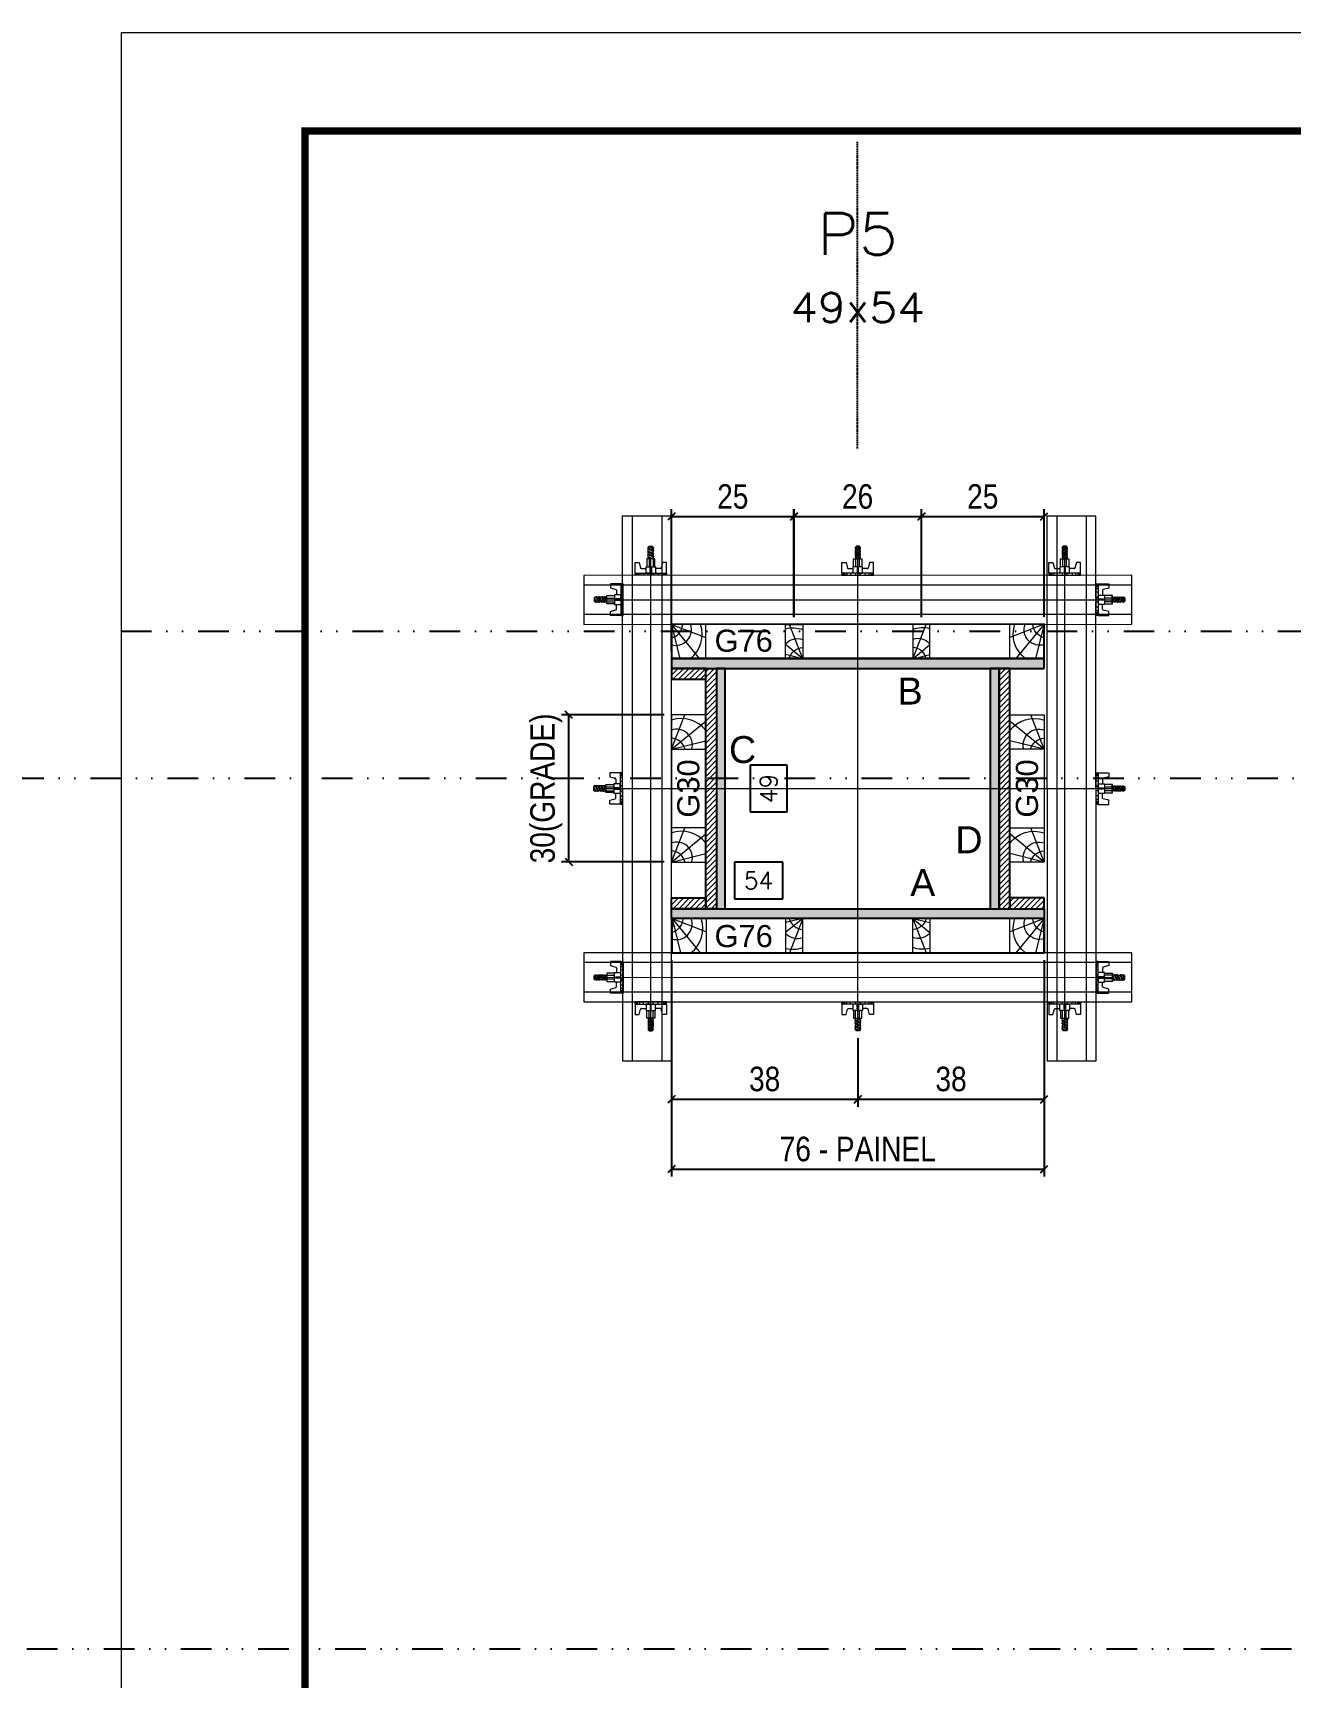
# Model space of a CAD drawing. Extents: x 13770 to 23315, y 867 to 16997.
# Drawn here: x 19119 to 19631, y 13881 to 14551 of the extents above; entities that cross this region are included whole.
import ezdxf
from ezdxf.enums import TextEntityAlignment as Align

# ---------------------------------------------------------------- set-up
doc = ezdxf.new("R2010")
doc.units = 0
for name, pattern in [('DASHED', [0.75, 0.5, -0.25]), ('DIVIDE2', [0.625, 0.25, -0.125, 0, -0.125, 0, -0.125]), ('HIDDEN', [0.375, 0.25, -0.125])]:
    doc.linetypes.add(name, pattern=pattern)
for name, color, linetype in [('CHAPA', 1, 'Continuous'), ('COTA', 241, 'Continuous'), ('MEIO_PONT', 93, 'Continuous'), ('Nível', 160, 'Continuous'), ('SARRAFO', 251, 'Continuous'), ('Texto de Titulo', 7, 'Continuous'), ('Texto Qtd Sarr', 242, 'Continuous'), ('TEXTO_GERAL', 7, 'Continuous')]:
    doc.layers.add(name, color=color, linetype=linetype)
for name, color, linetype, lineweight in [('Folhas', 255, 'Continuous', 9), ('Hachura', 251, 'Continuous', 9), ('Madeira', 126, 'Continuous', 18), ('Perfil Metálico', 224, 'Continuous', 18), ('SARRAFO DE PRESSAO', 251, 'DASHED', 9), ('Texto Seção', 7, 'Continuous', 15)]:
    doc.layers.add(name, color=color, linetype=linetype, lineweight=lineweight)
doc.styles.add('ARIAL', font='arial.ttf')
doc.styles.add('COTA TECNICA 2X', font='techl___.ttf', dxfattribs={"height": 10})
doc.styles.add('ROMANS', font='romans.shx')
doc.styles.add('SANSSERIF', font='sas_____.pfb')
doc.dimstyles.new('SECAO PILAR', dxfattribs={"dimtxt": 10, "dimasz": 3, "dimexe": 3, "dimexo": 3, "dimgap": 3, "dimtad": 1, "dimdec": 1, "dimlfac": 0.5, "dimzin": 12, "dimdsep": 46, "dimtxsty": 'COTA TECNICA 2X', "dimblk1": 'OBLIQUE', "dimblk2": 'OBLIQUE', "dimsah": 1, "dimcen": 0.9, "dimclrd": 256, "dimclre": 256, "dimclrt": 256, "dimadec": 1, "dimazin": 3, "dimtfac": 1, "dimtdec": 1, "dimtmove": 0, "dimatfit": 3, "dimfxl": 1, "dimtolj": 1, "dimtzin": 12, "dimarcsym": 0})
doc.dimstyles.new('SECÇÃO 2', dxfattribs={"dimtxt": 7, "dimasz": 6, "dimexe": 0.18, "dimexo": 2, "dimgap": -4, "dimtad": 3, "dimdec": 1, "dimlfac": 0.5, "dimzin": 12, "dimdsep": 46, "dimtxsty": 'ROMANS', "dimblk": 'ARCHTICK', "dimcen": 0.09, "dimse1": 1, "dimse2": 1, "dimsd1": 1, "dimsd2": 1, "dimclrd": 180, "dimclre": 5, "dimclrt": 1, "dimadec": 0, "dimazin": 3, "dimtfac": 1, "dimtdec": 1, "dimtofl": 0, "dimtmove": 0, "dimatfit": 3, "dimldrblk": 'ARCHTICK', "dimfxl": 1, "dimtolj": 1, "dimtzin": 0, "dimarcsym": 0})

# ---------------------------------------------------------------- blocks, each defined once
blk = doc.blocks.new('9999999999')
at = {"layer": 'Folhas'}
blk.add_lwpolyline([(98138.98, 34190.21), (99623.98, 34190.21), (99623.98, 35240.21), (98138.98, 35240.21)], close=True, dxfattribs=at)
at = {"layer": 'Folhas', "color": 30, "const_width": 3}
blk.add_lwpolyline([(98213.98, 34230.21), (99583.98, 34230.21), (99583.98, 35200.21), (98213.98, 35200.21)], close=True, dxfattribs=at)
blk = doc.blocks.new('titulo1')
at = {"layer": 'Defpoints', "color": 252, "linetype": 'HIDDEN', "ltscale": 2}
blk.add_line((0, 0), (0, 125), dxfattribs=at)
at = {"layer": 'Defpoints', "style": 'ROMANS', "oblique": 15}
blk.add_attdef('FOLHA', text='', height=10, dxfattribs=at).set_placement((0, 15.58), align=Align.MIDDLE_CENTER)
at = {"layer": 'Texto Qtd Sarr', "color": 3, "style": 'ROMANS', "oblique": 15}
for tag, height, p in [('TITULO', 17, (0, 71.45)), ('SEÇÃO', 12, (0, 41.55))]:
    blk.add_attdef(tag, text='', height=height, dxfattribs=at).set_placement(p, align=Align.MIDDLE_CENTER)
blk = doc.blocks.new('*D788')
at = {"layer": 'COTA', "color": 180, "lineweight": -2, "transparency": 16777216}
for p, q in [((19426.11, 14252.72), (19411.11, 14252.72)), ((19411.11, 14252.72), (19411.11, 14233.72)), ((19426.11, 14233.72), (19426.11, 14252.72)), ((19411.11, 14233.72), (19426.11, 14233.72))]:
    blk.add_line(p, q, dxfattribs=at)
at = {"layer": 'Defpoints', "color": 0, "transparency": 16777216}
for p in [(19428.24, 14292.22), (19428.24, 14194.22), (19430.11, 14194.22)]:
    blk.add_point(p, dxfattribs=at)
at = {"layer": 'COTA', "color": 1, "transparency": 16777216, "insert": (19418.61, 14243.22), "char_height": 7, "attachment_point": 5, "rotation": 90, "style": 'ROMANS'}
blk.add_mtext('\\A1;49', dxfattribs=at)
blk = doc.blocks.new('_ArchTick')
at = {"color": 0, "linetype": 'ByBlock', "const_width": 0.15}
blk.add_lwpolyline([(-0.5, -0.5), (0.5, 0.5)], dxfattribs=at)
blk = doc.blocks.new('*D789')
at = {"layer": 'COTA', "color": 180, "lineweight": -2, "transparency": 16777216}
for p, q in [((19424.31, 14213.22), (19404.65, 14213.22)), ((19404.65, 14213.22), (19404.65, 14198.22)), ((19424.31, 14198.22), (19424.31, 14213.22)), ((19404.65, 14198.22), (19424.31, 14198.22))]:
    blk.add_line(p, q, dxfattribs=at)
at = {"layer": 'Defpoints', "color": 0, "transparency": 16777216}
for p in [(19400.92, 14194.22), (19508.92, 14194.22), (19508.92, 14194.22)]:
    blk.add_point(p, dxfattribs=at)
at = {"layer": 'COTA', "color": 1, "transparency": 16777216, "insert": (19414.48, 14205.72), "char_height": 7, "attachment_point": 5, "style": 'ROMANS'}
blk.add_mtext('\\A1;54', dxfattribs=at)
blk = doc.blocks.new('_Oblique')
at = {"color": 0, "linetype": 'ByBlock', "lineweight": -2}
blk.add_line((-0.5, -0.5), (0.5, 0.5), dxfattribs=at)
blk = doc.blocks.new('*D790')
at = {"layer": 'COTA', "lineweight": -2, "transparency": 16777216}
for p, q in [((19378.92, 14173.23), (19378.92, 14085.06)), ((19530.92, 14173.27), (19530.92, 14085.06)), ((19378.92, 14088.06), (19530.92, 14088.06))]:
    blk.add_line(p, q, dxfattribs=at)
at = {"layer": 'Defpoints', "color": 0, "transparency": 16777216}
for p in [(19378.92, 14176.23), (19530.92, 14176.27), (19530.92, 14088.06)]:
    blk.add_point(p, dxfattribs=at)
at = {"layer": 'COTA', "lineweight": -2, "transparency": 16777216, "xscale": 3, "yscale": 3, "zscale": 3, "rotation": 180}
blk.add_blockref('_Oblique', (19378.92, 14088.06), dxfattribs=at)
at = {"layer": 'COTA', "lineweight": -2, "transparency": 16777216, "xscale": 3, "yscale": 3, "zscale": 3}
blk.add_blockref('_Oblique', (19530.92, 14088.06), dxfattribs=at)
at = {"layer": 'COTA', "transparency": 16777216, "insert": (19454.92, 14096.16), "char_height": 10, "attachment_point": 5, "style": 'COTA TECNICA 2X'}
blk.add_mtext('\\A1;76 - PAINEL', dxfattribs=at)
blk = doc.blocks.new('*D791')
at = {"layer": 'COTA', "lineweight": -2, "transparency": 16777216}
for p, q in [((19375.92, 14273.22), (19334.11, 14273.22)), ((19337.11, 14213.3), (19337.11, 14273.22)), ((19375.95, 14213.3), (19334.11, 14213.3))]:
    blk.add_line(p, q, dxfattribs=at)
at = {"layer": 'Defpoints', "color": 0, "transparency": 16777216}
for p in [(19337.11, 14273.22), (19378.92, 14273.22), (19378.95, 14213.3)]:
    blk.add_point(p, dxfattribs=at)
at = {"layer": 'COTA', "lineweight": -2, "transparency": 16777216, "xscale": 3, "yscale": 3, "zscale": 3}
for p, rotation in [((19337.11, 14273.22), 90), ((19337.11, 14213.3), 270)]:
    blk.add_blockref('_Oblique', p, dxfattribs=dict(at, rotation=rotation))
at = {"layer": 'COTA', "transparency": 16777216, "insert": (19327.89, 14243.26), "char_height": 10, "attachment_point": 5, "rotation": 90, "style": 'COTA TECNICA 2X'}
blk.add_mtext('\\A1;30(GRADE)', dxfattribs=at)
blk = doc.blocks.new('*D792')
at = {"layer": 'COTA', "lineweight": -2, "transparency": 16777216}
for p, q in [((19378.92, 14173.22), (19378.92, 14113.48)), ((19455, 14141.45), (19455, 14113.48)), ((19378.92, 14116.48), (19455, 14116.48))]:
    blk.add_line(p, q, dxfattribs=at)
at = {"layer": 'Defpoints', "color": 0, "transparency": 16777216}
for p in [(19378.92, 14176.22), (19455, 14144.45), (19455, 14116.48)]:
    blk.add_point(p, dxfattribs=at)
at = {"layer": 'COTA', "lineweight": -2, "transparency": 16777216, "xscale": 3, "yscale": 3, "zscale": 3, "rotation": 180}
blk.add_blockref('_Oblique', (19378.92, 14116.48), dxfattribs=at)
at = {"layer": 'COTA', "lineweight": -2, "transparency": 16777216, "xscale": 3, "yscale": 3, "zscale": 3}
blk.add_blockref('_Oblique', (19455, 14116.48), dxfattribs=at)
at = {"layer": 'COTA', "transparency": 16777216, "insert": (19416.96, 14124.72), "char_height": 10, "attachment_point": 5, "style": 'COTA TECNICA 2X'}
blk.add_mtext('\\A1;38', dxfattribs=at)
blk = doc.blocks.new('*D793')
at = {"layer": 'COTA', "lineweight": -2, "transparency": 16777216}
for p, q in [((19530.92, 14173.22), (19530.92, 14113.48)), ((19455, 14141.45), (19455, 14113.48)), ((19455, 14116.48), (19530.92, 14116.48))]:
    blk.add_line(p, q, dxfattribs=at)
at = {"layer": 'Defpoints', "color": 0, "transparency": 16777216}
for p in [(19530.92, 14176.22), (19455, 14144.45), (19530.92, 14116.48)]:
    blk.add_point(p, dxfattribs=at)
at = {"layer": 'COTA', "lineweight": -2, "transparency": 16777216, "xscale": 3, "yscale": 3, "zscale": 3, "rotation": 180}
blk.add_blockref('_Oblique', (19455, 14116.48), dxfattribs=at)
at = {"layer": 'COTA', "lineweight": -2, "transparency": 16777216, "xscale": 3, "yscale": 3, "zscale": 3}
blk.add_blockref('_Oblique', (19530.92, 14116.48), dxfattribs=at)
at = {"layer": 'COTA', "transparency": 16777216, "insert": (19492.96, 14124.72), "char_height": 10, "attachment_point": 5, "style": 'COTA TECNICA 2X'}
blk.add_mtext('\\A1;38', dxfattribs=at)
blk = doc.blocks.new('PONTALETE')
at = {"layer": 'Madeira'}
for q in [(2.71, 7), (7, 5.76), (7, 1.74)]:
    blk.add_line((0, 0), q, dxfattribs=at)
blk.add_lwpolyline([(0, 0), (7, 0), (7, 7), (0, 7)], close=True, dxfattribs=at)
for centre, radius, start, end in [((2.04, 0.06), 6.23, 37.2818, 109.0913), ((1.09, 0.9), 3.19, 343.603, 109.9847), ((-0.21, -0.78), 3.09, 14.6322, 86.0383)]:
    blk.add_arc(centre, radius, start, end, dxfattribs=at)
blk = doc.blocks.new('*D794')
at = {"layer": 'COTA', "lineweight": -2, "transparency": 16777216}
for p, q in [((19378.92, 14299.22), (19378.92, 14357.15)), ((19429, 14313.17), (19429, 14357.15)), ((19378.92, 14354.15), (19429, 14354.15))]:
    blk.add_line(p, q, dxfattribs=at)
at = {"layer": 'Defpoints', "color": 0, "transparency": 16777216}
for p in [(19429, 14354.15), (19429, 14310.17), (19378.92, 14296.22)]:
    blk.add_point(p, dxfattribs=at)
at = {"layer": 'COTA', "lineweight": -2, "transparency": 16777216, "xscale": 3, "yscale": 3, "zscale": 3, "rotation": 180}
blk.add_blockref('_Oblique', (19378.92, 14354.15), dxfattribs=at)
at = {"layer": 'COTA', "lineweight": -2, "transparency": 16777216, "xscale": 3, "yscale": 3, "zscale": 3}
blk.add_blockref('_Oblique', (19429, 14354.15), dxfattribs=at)
at = {"layer": 'COTA', "transparency": 16777216, "insert": (19403.96, 14362.26), "char_height": 10, "attachment_point": 5, "style": 'COTA TECNICA 2X'}
blk.add_mtext('\\A1;25', dxfattribs=at)
blk = doc.blocks.new('MEIO PONTALETE')
at = {"layer": 'Madeira'}
for q in [(2.71, 7), (3.5, 2.88), (3.5, 0.87)]:
    blk.add_line((0, 0), q, dxfattribs=at)
blk.add_lwpolyline([(0, 0), (3.5, 0), (3.5, 7), (0, 7)], close=True, dxfattribs=at)
for centre, radius, start, end in [((2.04, 0.06), 6.23, 76.4499, 109.0913), ((1.09, 0.9), 3.19, 40.9063, 109.9847), ((-0.21, -0.78), 3.09, 14.6322, 86.0383)]:
    blk.add_arc(centre, radius, start, end, dxfattribs=at)
blk = doc.blocks.new('C')
at = {"layer": 'Hachura', "color": 0}
for p, q in [((0, 3.22), (0, -3.22)), ((0.45, 3.22), (0, 3.22)), ((0.46, 3.16), (0, 3.16)), ((0.46, 3.05), (0, 3.05)), ((0.46, 2.88), (0, 2.88)), ((0, 2.75), (0, -1.16)), ((0.46, 2.65), (0, 2.65)), ((0.46, 2.23), (0, 2.23)), ((0.46, 1.51), (0, 1.51)), ((0.39, 0.49), (0.17, 0.49)), ((0.45, -3.23), (0.45, 3.22)), ((0.45, 3.22), (2.58, 3.22)), ((1.74, 0.97), (0.45, 0.97)), ((1.45, 0.1), (0.45, 0.1)), ((1.35, 1.94), (1.35, 0.96)), ((2.58, 2.39), (1.47, 2.09)), ((1.74, -0.97), (1.74, 0.97)), ((1.74, 0.97), (1.74, 0.84)), ((1.74, 0.97), (1.74, 0.84)), ((1.74, 0.84), (3.35, 0.84)), ((3.35, 0.45), (1.74, 0.45)), ((2.58, 3.22), (2.58, 2.39)), ((3.32, 0.84), (3.32, -0.84)), ((3.35, 0.84), (3.35, -0.84)), ((3.68, 0.45), (3.35, 0.45)), ((3.84, -0.52), (3.35, 0.45)), ((3.35, 0.06), (3.67, -0.57)), ((3.68, 0.45), (4.16, -0.52)), ((3.72, 0.5), (4.25, -0.57)), ((4.37, -0.55), (3.83, 0.53)), ((4.15, 0.45), (3.93, 0.45)), ((4.42, -0.52), (3.93, 0.45)), ((4.15, 0.45), (4.26, 0.45)), ((4.26, 0.45), (4.74, -0.52)), ((4.3, 0.5), (4.83, -0.57)), ((4.95, -0.55), (4.41, 0.53)), ((4.51, 0.45), (4.84, 0.45)), ((5, -0.52), (4.51, 0.45)), ((4.84, 0.45), (5.32, -0.52)), ((4.88, 0.5), (5.41, -0.57)), ((5.53, -0.55), (4.99, 0.53)), ((5.58, -0.52), (5.09, 0.45)), ((5.42, 0.45), (5.09, 0.45)), ((5.58, -0.52), (5.09, 0.45)), ((5.42, 0.45), (5.74, -0.19)), ((5.46, 0.5), (5.74, -0.07)), ((5.74, 0.19), (5.57, 0.53)), ((5.74, 0.32), (5.68, 0.45)), ((5.68, 0.45), (5.74, 0.45)), ((5.74, 0.45), (5.9, 0.29)), ((5.74, 0.45), (5.74, -0.52)), ((5.9, -0.36), (5.9, 0.29)), ((0.45, 0), (0, 0)), ((0.46, -1.52), (0, -1.52)), ((0.46, -2.23), (0, -2.23)), ((0.46, -2.65), (0, -2.65)), ((0.46, -2.88), (0, -2.88)), ((0.46, -3.05), (0, -3.05)), ((0.46, -3.16), (0, -3.16)), ((0, -3.22), (2.57, -3.22)), ((0.08, -0.48), (0.29, -0.48)), ((0.29, -0.48), (0.4, -0.48)), ((0.45, 0), (0.45, -0.97)), ((0.45, -0.16), (1.45, -0.16)), ((0.45, -0.65), (0.45, -0.32)), ((0.45, -3.23), (0.45, -0.65)), ((0.45, -0.97), (1.74, -0.97)), ((1.35, -1.94), (1.35, -0.97)), ((2.58, -2.39), (1.47, -2.1)), ((3.35, -0.32), (1.74, -0.32)), ((3.35, -0.84), (1.74, -0.84)), ((2.58, -3.23), (2.58, -2.39)), ((3.35, -0.07), (3.58, -0.52)), ((3.35, -0.52), (3.58, -0.52)), ((3.84, -0.52), (4.16, -0.52)), ((4.42, -0.52), (4.74, -0.52)), ((4.63, -0.52), (4.74, -0.52)), ((5, -0.52), (5.32, -0.52)), ((5.58, -0.52), (5.74, -0.52)), ((5.74, -0.52), (5.9, -0.36)), ((5.74, -0.52), (5.74, -0.52))]:
    blk.add_line(p, q, dxfattribs=at)
for centre, radius, start, end in [((1.52, 1.94), 0.161, 104.7436, 180), ((1.44, -0.03), 0.129, 272.695, 87.305), ((3.81, 0.39), 0.143, 25.5688, 154.4312), ((4.39, 0.39), 0.143, 25.5688, 154.4312), ((4.97, 0.39), 0.143, 25.5688, 154.4312), ((5.55, 0.39), 0.143, 25.5688, 154.4312), ((0.17, -0.37), 0.174, 221.744, 317.8592), ((1.52, -1.94), 0.161, 180, 255.2564), ((3.71, -0.4), 0.174, 222.1408, 318.256), ((4.29, -0.4), 0.174, 222.1408, 318.256), ((4.87, -0.4), 0.174, 222.1408, 318.256), ((5.45, -0.4), 0.174, 222.1408, 318.256), ((5.61, -0.4), 0.174, 317.8592, 318.256)]:
    blk.add_arc(centre, radius, start, end, dxfattribs=at)
blk = doc.blocks.new('*D795')
at = {"layer": 'COTA', "lineweight": -2, "transparency": 16777216}
for p, q in [((19428.9, 14313.17), (19428.9, 14357.15)), ((19480.85, 14313.17), (19480.85, 14357.15)), ((19428.9, 14354.15), (19480.85, 14354.15))]:
    blk.add_line(p, q, dxfattribs=at)
at = {"layer": 'Defpoints', "color": 0, "transparency": 16777216}
for p in [(19480.85, 14354.15), (19428.9, 14310.17), (19480.85, 14310.17)]:
    blk.add_point(p, dxfattribs=at)
at = {"layer": 'COTA', "lineweight": -2, "transparency": 16777216, "xscale": 3, "yscale": 3, "zscale": 3, "rotation": 180}
blk.add_blockref('_Oblique', (19428.9, 14354.15), dxfattribs=at)
at = {"layer": 'COTA', "lineweight": -2, "transparency": 16777216, "xscale": 3, "yscale": 3, "zscale": 3}
blk.add_blockref('_Oblique', (19480.85, 14354.15), dxfattribs=at)
at = {"layer": 'COTA', "transparency": 16777216, "insert": (19454.87, 14362.25), "char_height": 10, "attachment_point": 5, "style": 'COTA TECNICA 2X'}
blk.add_mtext('\\A1;26', dxfattribs=at)
blk = doc.blocks.new('*D796')
at = {"layer": 'COTA', "lineweight": -2, "transparency": 16777216}
for p, q in [((19480.85, 14313.17), (19480.85, 14357.15)), ((19530.92, 14313.22), (19530.92, 14357.15)), ((19480.85, 14354.15), (19530.92, 14354.15))]:
    blk.add_line(p, q, dxfattribs=at)
at = {"layer": 'Defpoints', "color": 0, "transparency": 16777216}
for p in [(19530.92, 14354.15), (19480.85, 14310.17), (19530.92, 14310.22)]:
    blk.add_point(p, dxfattribs=at)
at = {"layer": 'COTA', "lineweight": -2, "transparency": 16777216, "xscale": 3, "yscale": 3, "zscale": 3, "rotation": 180}
blk.add_blockref('_Oblique', (19480.85, 14354.15), dxfattribs=at)
at = {"layer": 'COTA', "lineweight": -2, "transparency": 16777216, "xscale": 3, "yscale": 3, "zscale": 3}
blk.add_blockref('_Oblique', (19530.92, 14354.15), dxfattribs=at)
at = {"layer": 'COTA', "transparency": 16777216, "insert": (19505.89, 14362.26), "char_height": 10, "attachment_point": 5, "style": 'COTA TECNICA 2X'}
blk.add_mtext('\\A1;25', dxfattribs=at)

msp = doc.modelspace()

# ---------------------------------------------------------------- hatches: boundary and pattern name
at = {"layer": 'Hachura'}
h = msp.add_hatch(color=256, dxfattribs=at)
h.dxf.hatch_style = 1
h.paths.add_polyline_path([(19530.92, 14292.22), (19530.92, 14296.22), (19378.92, 14296.22), (19378.92, 14292.22)])
h = msp.add_hatch(dxfattribs=at)
h.set_pattern_fill('ANSI31', color=256, scale=0.5, angle=180, style=0)
h.set_pattern_definition([(225, (10254.973, -8637.1887), (1.12253202, -1.12253202), [])])
h.paths.add_polyline_path([(19392.92, 14292.22), (19392.92, 14287.82), (19378.92, 14287.82), (19378.92, 14292.22)])
h = msp.add_hatch(dxfattribs=at)
h.set_pattern_fill('ANSI31', color=256, scale=0.5, angle=180, style=0)
h.set_pattern_definition([(225, (10254.973, -8681.1887), (1.12253202, -1.12253202), [])])
h.paths.add_polyline_path([(19392.92, 14194.22), (19397.32, 14194.22), (19397.32, 14292.22), (19392.92, 14292.22)])
h = msp.add_hatch(color=256, dxfattribs=at)
h.dxf.hatch_style = 1
h.paths.add_polyline_path([(19397.32, 14194.22), (19400.92, 14194.22), (19400.92, 14292.22), (19397.32, 14292.22)])
h = msp.add_hatch(color=256, dxfattribs=at)
h.dxf.hatch_style = 1
h.paths.add_polyline_path([(19508.92, 14194.22), (19512.52, 14194.22), (19512.52, 14292.22), (19508.92, 14292.22)])
h = msp.add_hatch(dxfattribs=at)
h.set_pattern_fill('ANSI31', color=256, scale=0.5, angle=180, style=0)
h.set_pattern_definition([(225, (10027.973, -8681.1887), (1.12253202, -1.12253202), [])])
h.paths.add_polyline_path([(19516.92, 14194.22), (19512.52, 14194.22), (19512.52, 14292.22), (19516.92, 14292.22)])
h = msp.add_hatch(dxfattribs=at)
h.set_pattern_fill('ANSI31', color=256, scale=0.5, angle=180, style=0)
h.set_pattern_definition([(225, (10254.973, -8697.1887), (1.12253202, -1.12253202), [])])
h.paths.add_polyline_path([(19392.92, 14194.22), (19392.92, 14198.62), (19378.92, 14198.62), (19378.92, 14194.22)])
h = msp.add_hatch(dxfattribs=at)
h.set_pattern_fill('ANSI31', color=256, scale=0.5, angle=180, style=0)
h.set_pattern_definition([(225, (10027.973, -8697.1887), (1.12253202, -1.12253202), [])])
h.paths.add_polyline_path([(19516.92, 14194.22), (19516.92, 14198.62), (19530.92, 14198.62), (19530.92, 14194.22)])
h = msp.add_hatch(color=256, dxfattribs=at)
h.dxf.hatch_style = 1
h.paths.add_polyline_path([(19530.92, 14194.22), (19530.92, 14190.22), (19378.92, 14190.22), (19378.92, 14194.22)])

# ---------------------------------------------------------------- linework, layer by layer
for points in [[(19530.92, 14296.22), (19530.92, 14310.22), (19378.92, 14310.17), (19378.92, 14296.22)], [(19530.92, 14176.22), (19530.92, 14190.22), (19379.2, 14190.17), (19378.92, 14176.22)]]:
    msp.add_lwpolyline(points, close=True)
at = {"layer": 'CHAPA'}
for points in [[(19530.92, 14292.22), (19530.92, 14296.22), (19378.92, 14296.22), (19378.92, 14292.22)], [(19397.32, 14194.22), (19400.92, 14194.22), (19400.92, 14292.22), (19397.32, 14292.22)], [(19508.92, 14194.22), (19512.52, 14194.22), (19512.52, 14292.22), (19508.92, 14292.22)], [(19530.92, 14194.22), (19530.92, 14190.22), (19378.92, 14190.22), (19378.92, 14194.22)]]:
    msp.add_lwpolyline(points, close=True, dxfattribs=at)
at = {"layer": 'Hachura'}
for p, q in [((19370.54, 14145.45), (19370.54, 14337.19)), ((19454.93, 14145.45), (19454.93, 14337.19)), ((19539.31, 14145.45), (19539.31, 14337.19)), ((19348.44, 14320.22), (19559.08, 14320.21)), ((19348.14, 14243.22), (19559.08, 14243.21)), ((19348.44, 14166.22), (19559.08, 14166.23))]:
    msp.add_line(p, q, dxfattribs=at)
at = {"layer": 'Madeira'}
for points in [[(19378.92, 14213.22), (19392.92, 14213.22), (19392.92, 14273.22), (19378.92, 14273.22)], [(19530.92, 14213.22), (19516.92, 14213.22), (19516.92, 14273.22), (19530.92, 14273.22)]]:
    msp.add_lwpolyline(points, close=True, dxfattribs=at)
at = {"layer": 'MEIO_PONT'}
msp.add_lwpolyline([(19530.92, 14190.22), (19530.92, 14176.22), (19530.92, 14176.22), (19530.92, 14190.22)], close=True, dxfattribs=at)
at = {"layer": 'Nível', "color": 4, "linetype": 'DIVIDE2', "ltscale": 50}
for p, q in [((19154.5, 14307.45), (21112.79, 14307.45)), ((17569.5, 14247.45), (21112.79, 14247.45)), ((13769.54, 13892.45), (21112.79, 13892.45))]:
    msp.add_line(p, q, dxfattribs=at)
at = {"layer": 'Perfil Metálico'}
for p, q in [((19362.98, 14354.26), (19362.98, 14132.16)), ((19374.98, 14354.26), (19374.98, 14132.16)), ((19536.09, 14354.26), (19536.09, 14132.16)), ((19548.09, 14354.26), (19548.09, 14132.16)), ((19566.64, 14326.16), (19343.21, 14326.16)), ((19566.64, 14314.16), (19343.21, 14314.16)), ((19566.64, 14172.22), (19343.21, 14172.22)), ((19566.64, 14160.22), (19343.21, 14160.22))]:
    msp.add_line(p, q, dxfattribs=at)
for points in [[(19378.92, 14354.26), (19358.92, 14354.26), (19358.98, 14132.16), (19378.98, 14132.16)], [(19552.03, 14354.26), (19532.03, 14354.26), (19532.09, 14132.16), (19552.09, 14132.16)], [(19566.64, 14310.22), (19566.64, 14330.22), (19343.21, 14330.16), (19343.21, 14310.16)], [(19343.21, 14176.22), (19343.21, 14156.22), (19566.64, 14156.28), (19566.64, 14176.28)]]:
    msp.add_lwpolyline(points, close=True, dxfattribs=at)
at = {"layer": 'SARRAFO'}
for points in [[(19378.92, 14287.82), (19392.92, 14287.82), (19392.92, 14292.22), (19378.92, 14292.22)], [(19378.92, 14287.82), (19392.92, 14287.82), (19392.92, 14292.22), (19378.92, 14292.22)], [(19397.32, 14292.22), (19397.32, 14194.22), (19392.92, 14194.22), (19392.92, 14292.22)], [(19397.32, 14292.22), (19397.32, 14194.22), (19392.92, 14194.22), (19392.92, 14292.22)], [(19512.52, 14292.22), (19512.52, 14194.22), (19516.92, 14194.22), (19516.92, 14292.22)], [(19512.52, 14292.22), (19512.52, 14194.22), (19516.92, 14194.22), (19516.92, 14292.22)], [(19378.92, 14198.62), (19392.92, 14198.62), (19392.92, 14194.22), (19378.92, 14194.22)], [(19378.92, 14198.62), (19392.92, 14198.62), (19392.92, 14194.22), (19378.92, 14194.22)], [(19530.92, 14198.62), (19516.92, 14198.62), (19516.92, 14194.22), (19530.92, 14194.22)], [(19530.92, 14198.62), (19516.92, 14198.62), (19516.92, 14194.22), (19530.92, 14194.22)]]:
    msp.add_lwpolyline(points, close=True, dxfattribs=at)

# ---------------------------------------------------------------- block references
at = {"layer": 'Hachura', "linetype": 'Continuous', "yscale": 2, "zscale": 2}
for p, xscale, rotation in [((19370.55, 14330.19), -2, 270), ((19454.92, 14330.19), 2, 90.00000000000001), ((19539.3, 14330.19), 2, 90.00000000000001), ((19359.24, 14320.22), 2, 180), ((19552.08, 14320.2), -2, 180), ((19358.94, 14243.22), 2, 180), ((19552.08, 14243.2), -2, 180), ((19370.54, 14156.25), 2, 270), ((19454.93, 14156.25), -2, 90), ((19539.31, 14156.25), -2, 90)]:
    msp.add_blockref('C', p, dxfattribs=dict(at, xscale=xscale, rotation=rotation))
for p, xscale in [((19359.24, 14166.22), -2), ((19552.08, 14166.24), 2)]:
    msp.add_blockref('C', p, dxfattribs=dict(at, xscale=xscale))
at = {"layer": 'Madeira', "yscale": 2, "zscale": 2}
for p, xscale in [((19378.92, 14259.22), 2), ((19530.92, 14259.22), -2), ((19378.92, 14213.22), 2), ((19530.92, 14213.22), -2)]:
    msp.add_blockref('PONTALETE', p, dxfattribs=dict(at, xscale=xscale))
at = {"layer": 'MEIO_PONT'}
for name, p, xscale, yscale, zscale, rotation in [('PONTALETE', (19378.92, 14310.17), 2, 2, 2, 270), ('PONTALETE', (19530.92, 14310.22), -2, 2, 2, 90), ('PONTALETE', (19379.2, 14190.17), 2, 2, 2, 270), ('MEIO PONTALETE', (19432.5, 14190.27), 1.999999997962732, 1.999999997962732, 1.999999997962732, 180), ('MEIO PONTALETE', (19477.35, 14190.27), -1.999999997962732, 1.999999997962732, 1.999999997962732, 180), ('PONTALETE', (19530.92, 14190.22), -2, 2, 2, 90)]:
    msp.add_blockref(name, p, dxfattribs=dict(at, xscale=xscale, yscale=yscale, zscale=zscale, rotation=rotation))
at = {"layer": 'MEIO_PONT', "yscale": 1.999999997962732, "zscale": 1.999999997962732}
for p, xscale in [((19432.5, 14296.17), -1.999999997962732), ((19477.35, 14296.17), 1.999999997962732)]:
    msp.add_blockref('MEIO PONTALETE', p, dxfattribs=dict(at, xscale=xscale))
at = {"layer": 'SARRAFO DE PRESSAO', "color": 6, "linetype": 'ByBlock'}
msp.add_blockref('9999999999', (-78984.48, -20688.84), dxfattribs=at)
at = {"layer": 'Texto Seção'}
ref = msp.add_blockref('titulo1', (19454.87, 14381.91), dxfattribs=at)
ref.add_attrib('TITULO', 'P5', dxfattribs={"layer": 'Texto de Titulo', "color": 7, "height": 17, "style": 'ROMANS', "width": 1.1}).set_placement((19454.87, 14469.41), align=Align.MIDDLE_CENTER)
ref.add_attrib('SEÇÃO', '49x54', dxfattribs={"layer": 'Texto de Titulo', "color": 7, "height": 12, "style": 'ROMANS', "width": 1.1}).set_placement((19454.87, 14439.41), align=Align.MIDDLE_CENTER)

# ---------------------------------------------------------------- texts
at = {"layer": 'TEXTO_GERAL', "color": 0, "linetype": 'Continuous', "style": 'SANSSERIF'}
for p in [(19396.53, 14303.51), (19396.53, 14183.05)]:
    msp.add_text('G76', height=9, dxfattribs=at).set_placement(p, align=Align.MIDDLE_LEFT)
at = {"layer": 'TEXTO_GERAL', "style": 'ARIAL'}
for s, p in [('B', (19476.25, 14282.97)), ('C', (19407.94, 14259.11)), ('D', (19500.28, 14222.33)), ('A', (19481.43, 14204.85))]:
    msp.add_text(s, height=11, dxfattribs=at).set_placement(p, align=Align.MIDDLE_CENTER)
at = {"layer": 'TEXTO_GERAL', "color": 0, "linetype": 'Continuous', "style": 'SANSSERIF'}
for p in [(19385.81, 14231.34), (19523.91, 14231.34)]:
    msp.add_text('G30', height=9, rotation=90, dxfattribs=at).set_placement(p, align=Align.MIDDLE_LEFT)

# ---------------------------------------------------------------- dimensions: what is measured, and where the dimension line sits
at = {"layer": 'COTA'}
for base, p1, p2, picture, middle in [((19429, 14354.15), (19378.92, 14296.22), (19429, 14310.17), '*D794', (19403.96, 14362.26)), ((19480.85, 14354.15), (19428.9, 14310.17), (19480.85, 14310.17), '*D795', (19454.87, 14362.25)), ((19530.92, 14354.15), (19480.85, 14310.17), (19530.92, 14310.22), '*D796', (19505.89, 14362.26)), ((19455, 14116.48), (19378.92, 14176.22), (19455, 14144.45), '*D792', (19416.96, 14124.72)), ((19530.92, 14116.48), (19455, 14144.45), (19530.92, 14176.22), '*D793', (19492.96, 14124.72))]:
    dim = msp.add_linear_dim(base=base, p1=p1, p2=p2, dimstyle='SECAO PILAR', dxfattribs=at)
    dim.commit()
    dim.dimension.update_dxf_attribs({"geometry": picture, "text_midpoint": middle})
dim = msp.add_linear_dim(base=(19430.11, 14194.22), p1=(19428.24, 14292.22), p2=(19428.24, 14194.22), angle=270, dimstyle='SECÇÃO 2', dxfattribs=at)
dim.commit()
dim.dimension.update_dxf_attribs({"geometry": '*D788', "text_midpoint": (19418.61, 14243.22)})
dim = msp.add_linear_dim(base=(19337.11, 14273.22), p1=(19378.95, 14213.3), p2=(19378.92, 14273.22), angle=90, text='<>(GRADE)', dimstyle='SECAO PILAR', dxfattribs=at)
dim.commit()
dim.dimension.update_dxf_attribs({"geometry": '*D791', "text_midpoint": (19337.11, 14243.26), "dimtype": 160})
dim = msp.add_linear_dim(base=(19508.92, 14194.22), p1=(19400.92, 14194.22), p2=(19508.92, 14194.22), dimstyle='SECÇÃO 2', dxfattribs=at)
dim.commit()
dim.dimension.update_dxf_attribs({"geometry": '*D789', "text_midpoint": (19414.48, 14194.22), "dimtype": 160})
dim = msp.add_linear_dim(base=(19530.92, 14088.06), p1=(19378.92, 14176.23), p2=(19530.92, 14176.27), text='<> - PAINEL', dimstyle='SECAO PILAR', dxfattribs=at)
dim.commit()
dim.dimension.update_dxf_attribs({"geometry": '*D790', "text_midpoint": (19454.92, 14096.16)})

doc.saveas('drawing.dxf')
